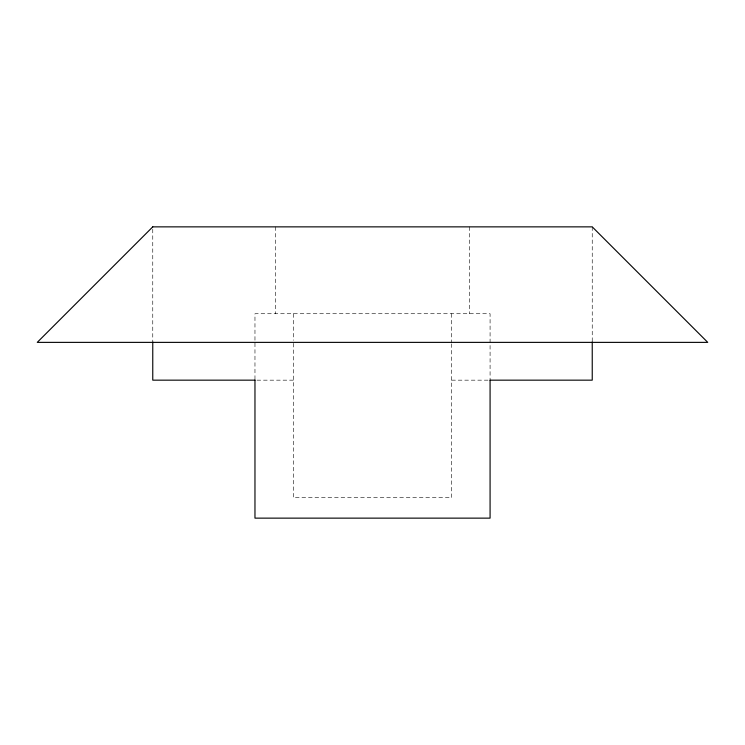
<?xml version="1.0" encoding="UTF-8"?>
<svg xmlns="http://www.w3.org/2000/svg" width="745" height="745" viewBox="0 0 745 745"><rect width="100%" height="100%" fill="white"/><g stroke="black" fill="none" stroke-linecap="round" stroke-linejoin="round"><path stroke-width="0.56" stroke-dasharray="3.73 2.79" d="M293.297 380.164L254.967 380.164L254.967 313.729L490.08 313.729L490.08 379.019M451.703 380.164L488.916 380.164M592.238 226.862L592.238 341.219M469.592 226.862L469.592 313.729M451.703 313.729L451.703 342.663M451.703 343.817L451.703 497.697L293.297 497.697L293.297 341.499M293.297 313.729L293.297 340.344M275.408 226.862L275.408 313.729M152.762 229.171L152.762 341.219"/><path stroke-width="1.12" d="M254.967 380.164L152.762 380.164L152.762 341.843M490.08 380.164L592.238 380.164L592.238 341.843M490.08 379.931L490.08 518.138L254.967 518.138L254.967 379.931M152.762 226.862L37.25 342.374L707.75 342.374L592.238 226.862L152.762 226.862"/></g></svg>
